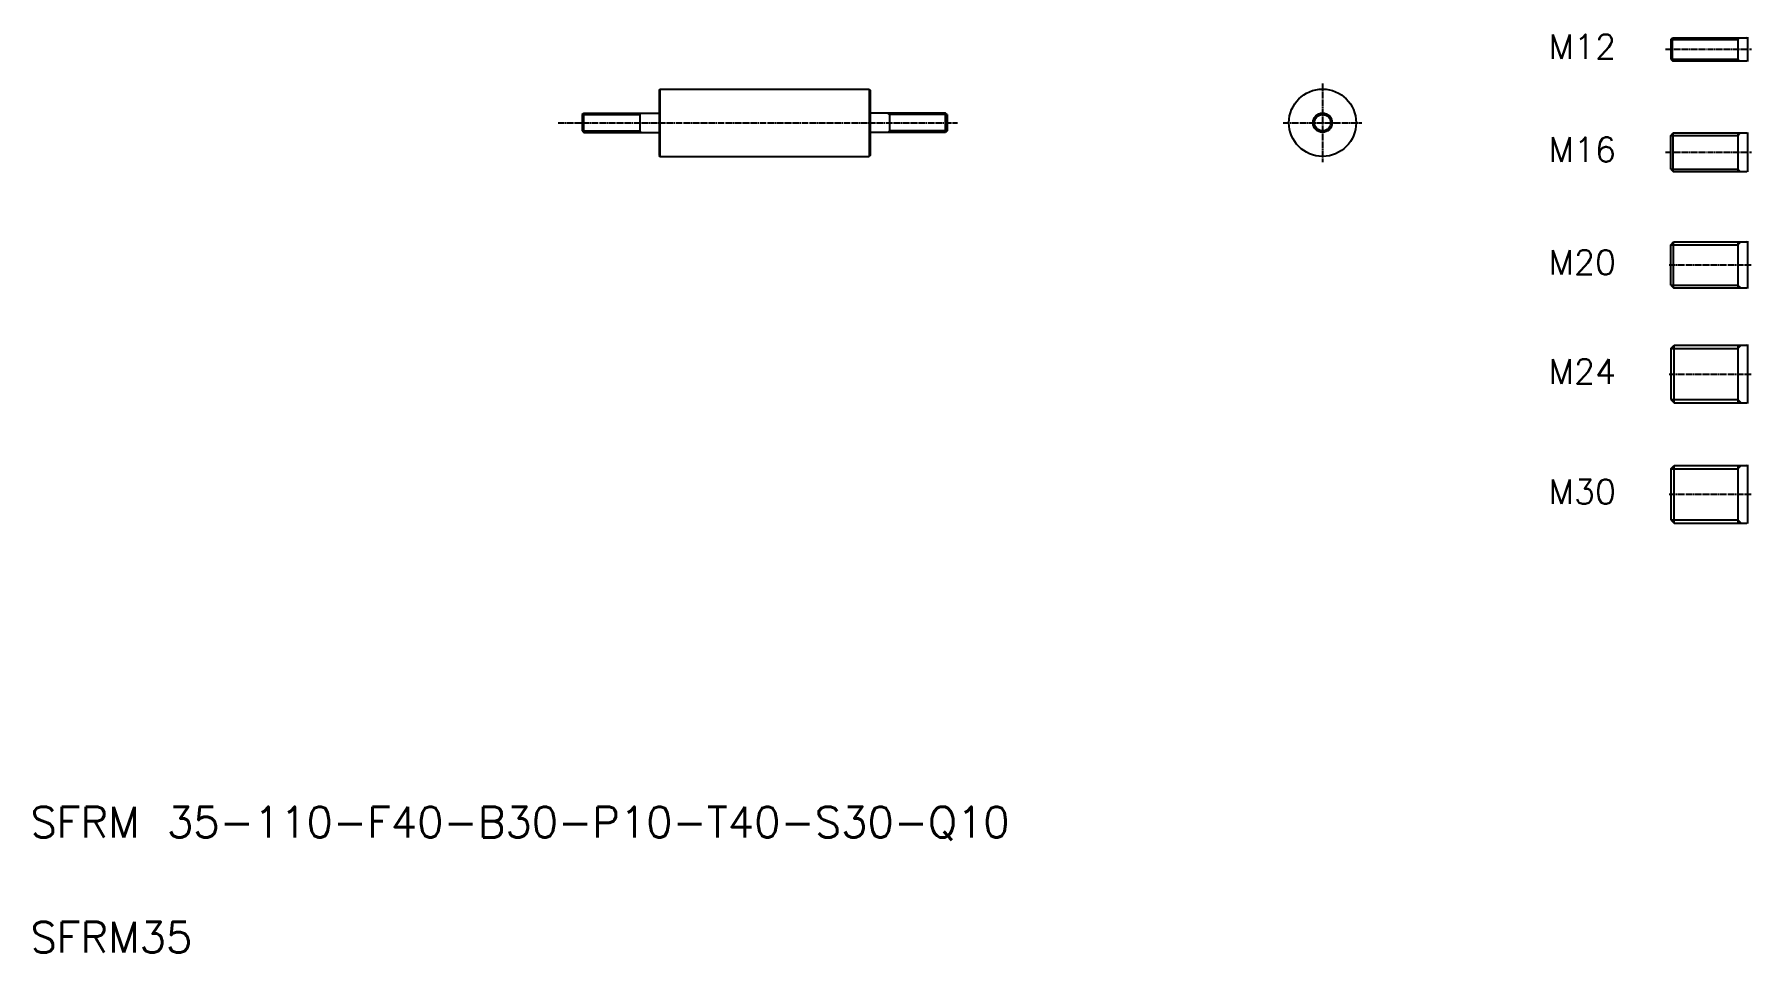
# Model space of a CAD drawing. Extents: x 42 to 937, y 40 to 518.
import ezdxf

# ---------------------------------------------------------------- set-up
doc = ezdxf.new("R2010")
doc.units = 0
doc.header["$LTSCALE"] = 0.25
doc.linetypes.add('CENTER', pattern=[17.5, 13, -1.5, 1.5, -1.5])
doc.layers.get('0').update_dxf_attribs({"linetype": 'CONTINUOUS'})
doc.layers.add('CENTER', color=1, linetype='CENTER')
doc.styles.get("Standard").update_dxf_attribs({"font": 'txt', "bigfont": 'BIGFONT'})

msp = doc.modelspace()

# ---------------------------------------------------------------- linework, layer by layer
at = {"color": 7, "linetype": 'CONTINUOUS'}
for p, q in [((894.36, 515.48), (895.24, 516.36)), ((895.24, 516.36), (934.06, 516.36)), ((895.24, 504.36), (895.24, 516.36)), ((894.36, 505.23), (895.24, 504.36)), ((895.24, 504.36), (934.06, 504.36)), ((367.43, 489.09), (367.93, 489.59)), ((367.43, 489.09), (367.43, 455.09)), ((367.93, 489.59), (476.93, 489.59)), ((367.93, 489.59), (367.93, 454.59)), ((476.93, 489.59), (476.93, 454.59)), ((476.93, 489.59), (477.43, 489.09)), ((477.43, 489.09), (477.43, 455.09)), ((327.43, 476.34), (328.18, 477.09)), ((328.18, 477.09), (367.23, 477.09)), ((328.18, 467.09), (328.18, 477.09)), ((357.43, 477.09), (357.43, 467.09)), ((516.68, 477.09), (477.63, 477.09)), ((487.43, 477.09), (487.43, 467.09)), ((516.68, 467.09), (516.68, 477.09)), ((517.43, 476.34), (516.68, 477.09)), ((327.43, 467.84), (328.18, 467.09)), ((328.18, 467.09), (367.23, 467.09)), ((516.68, 467.09), (477.63, 467.09)), ((517.43, 467.84), (516.68, 467.09)), ((894.36, 465.5), (895.61, 466.75)), ((895.61, 466.75), (934.06, 466.75)), ((895.61, 446.75), (895.61, 466.75)), ((367.43, 455.09), (367.93, 454.59)), ((367.93, 454.59), (476.93, 454.59)), ((477.43, 455.09), (476.93, 454.59)), ((894.36, 448), (895.61, 446.75)), ((895.61, 446.75), (934.06, 446.75)), ((894.36, 408.57), (895.86, 410.07)), ((895.86, 410.07), (934.06, 410.07)), ((895.86, 386.07), (895.86, 410.07)), ((894.36, 387.57), (895.86, 386.07)), ((895.86, 386.07), (934.06, 386.07)), ((894.36, 354.5), (896.11, 356.25)), ((896.11, 326.25), (896.11, 356.25)), ((896.11, 356.25), (934.06, 356.25)), ((894.36, 328), (896.11, 326.25)), ((896.11, 326.25), (934.06, 326.25)), ((894.36, 291.91), (896.11, 293.66)), ((896.11, 263.66), (896.11, 293.66)), ((896.11, 293.66), (934.06, 293.66)), ((894.36, 265.41), (896.11, 263.66)), ((896.11, 263.66), (934.06, 263.66))]:
    msp.add_line(p, q, dxfattribs=at)
at = {"color": 3, "linetype": 'CONTINUOUS'}
for p, q in [((894.36, 515.48), (929.36, 515.48)), ((929.36, 515.48), (930.24, 516.36)), ((894.36, 505.23), (929.36, 505.23)), ((929.36, 505.23), (930.24, 504.36)), ((327.43, 476.34), (357.43, 476.34)), ((357.43, 476.34), (358.18, 477.09)), ((487.43, 476.34), (486.68, 477.09)), ((517.43, 476.34), (487.43, 476.34)), ((327.43, 467.84), (357.43, 467.84)), ((357.43, 467.84), (358.18, 467.09)), ((487.43, 467.84), (486.68, 467.09)), ((517.43, 467.84), (487.43, 467.84)), ((894.36, 465.5), (929.36, 465.5)), ((929.36, 465.5), (930.61, 466.75)), ((894.36, 448), (929.36, 448)), ((929.36, 448), (930.61, 446.75)), ((894.36, 408.57), (929.36, 408.57)), ((929.36, 408.57), (930.86, 410.07)), ((894.36, 387.57), (929.36, 387.57)), ((929.36, 387.57), (930.86, 386.07)), ((894.36, 354.5), (929.36, 354.5)), ((929.36, 354.5), (931.11, 356.25)), ((894.36, 328), (929.36, 328)), ((929.36, 328), (931.11, 326.25)), ((894.36, 291.91), (929.36, 291.91)), ((929.36, 291.91), (931.11, 293.66)), ((894.36, 265.41), (929.36, 265.41)), ((929.36, 265.41), (931.11, 263.66))]:
    msp.add_line(p, q, dxfattribs=at)
for p, q in [((894.36, 515.48), (894.36, 505.23)), ((327.43, 476.34), (327.43, 467.84)), ((477.43, 480.59), (477.43, 480.59)), ((517.43, 476.34), (517.43, 467.84)), ((477.43, 472.09), (477.43, 472.09)), ((894.36, 448), (894.36, 465.5)), ((894.36, 387.57), (894.36, 408.57)), ((894.36, 354.5), (894.36, 328)), ((894.36, 291.91), (894.36, 265.41))]:
    msp.add_line(p, q)
at = {"color": 7}
for p, q in [((929.36, 516.36), (929.36, 504.36)), ((934.36, 516.66), (934.36, 504.06)), ((929.36, 466.75), (929.36, 446.75)), ((934.36, 467.05), (934.36, 446.45)), ((929.36, 410.07), (929.36, 386.07)), ((934.36, 410.37), (934.36, 385.77)), ((929.36, 356.25), (929.36, 326.25)), ((934.36, 356.55), (934.36, 325.95)), ((929.36, 293.66), (929.36, 263.66)), ((934.36, 293.96), (934.36, 263.36))]:
    msp.add_line(p, q, dxfattribs=at)
at = {"color": 7, "linetype": 'CONTINUOUS'}
for radius in [17.5, 5]:
    msp.add_circle((713.04, 472.09), radius, dxfattribs=at)
at = {"color": 3, "linetype": 'CONTINUOUS'}
msp.add_circle((713.04, 472.09), 4.25, dxfattribs=at)
at = {"color": 7, "linetype": 'CONTINUOUS'}
for centre, radius, start, end in [((934.06, 516.66), 0.3, 270, 0), ((934.06, 504.06), 0.3, 0, 90), ((367.23, 477.29), 0.2, 270, 0), ((477.63, 477.29), 0.2, 180, 270), ((367.23, 466.89), 0.2, 360, 90), ((477.63, 466.89), 0.2, 90, 180), ((934.06, 467.05), 0.3, 270, 0), ((934.06, 446.45), 0.3, 0, 90), ((934.06, 410.37), 0.3, 270, 0), ((934.06, 385.77), 0.3, 0, 90), ((934.06, 356.55), 0.3, 270, 0), ((934.06, 325.95), 0.3, 0, 90), ((934.06, 293.96), 0.3, 270, 0), ((934.06, 263.36), 0.3, 0, 90)]:
    msp.add_arc(centre, radius, start, end, dxfattribs=at)
at = {"layer": 'CENTER', "color": 1, "linetype": 'CENTER'}
for p, q in [((891.59, 510.36), (936.53, 510.36)), ((713.04, 492.59), (713.04, 451.59)), ((314.87, 472.09), (522.82, 472.09)), ((692.54, 472.09), (733.54, 472.09)), ((891.59, 456.75), (936.53, 456.75)), ((893.6, 398.07), (936.53, 398.07)), ((893.6, 341.25), (936.53, 341.25)), ((893.6, 278.66), (936.53, 278.66))]:
    msp.add_line(p, q, dxfattribs=at)

# ---------------------------------------------------------------- texts
for s, height, p in [('M12', 12.8, (830.82, 505.31)), ('M16', 12.8, (830.82, 451.7)), ('M20', 12.8, (830.82, 393.02)), ('M24', 12.8, (830.82, 336.2)), ('M30', 12.8, (830.82, 273.6)), ('SFRM 35-110-F40-B30-P10-T40-S30-Q10', 16, (40, 100)), ('SFRM35', 16, (40, 40))]:
    msp.add_text(s, height=height).set_placement(p)

doc.saveas('drawing.dxf')
